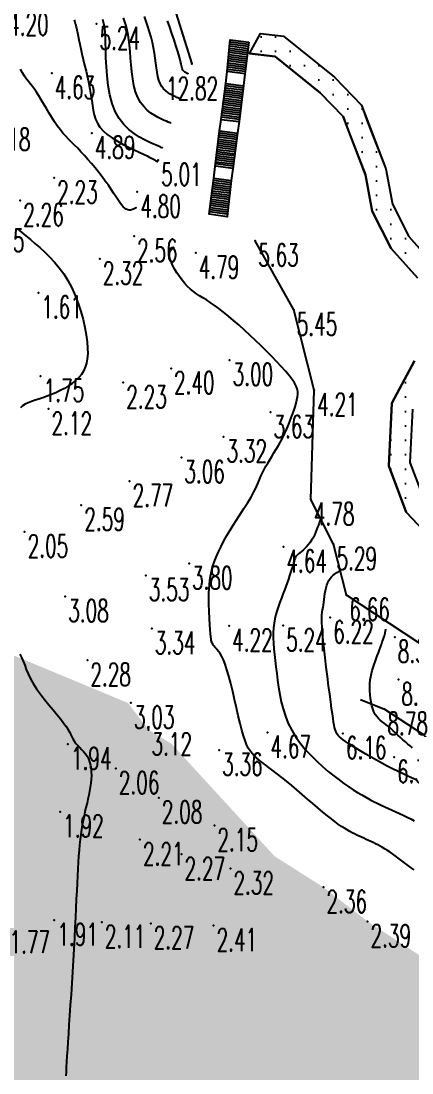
# Model space of a CAD drawing. Header units: millimetres. Extents: x 88261 to 90953, y 390274 to 392322.
# Drawn here: x 90658.1 to 90723.1, y 390845 to 391020.1 of the extents above; entities that cross this region are included whole.
import ezdxf
from ezdxf.enums import TextEntityAlignment as Align

# ---------------------------------------------------------------- set-up
doc = ezdxf.new("R2010")
doc.units = ezdxf.units.MM
doc.header["$LTSCALE"] = 25
doc.linetypes.add('DOT', pattern=[6.35, 0, -6.35])
for name, color, linetype in [('CN_01_00', 42, 'Continuous'), ('CN_02_00', 16, 'Continuous'), ('escalier', 254, 'Continuous'), ('HSABLHUMIDE', 24, 'DOT'), ('jardin', 3, 'Continuous'), ('Talus', 35, 'Continuous'), ('TopoAlt', 7, 'Continuous'), ('TOPOJIS', 7, 'Continuous')]:
    doc.layers.add(name, color=color, linetype=linetype)
doc.styles.add('Romans 1.0', font='Romans.shx', dxfattribs={"width": 0.99, "height": 1})

# ---------------------------------------------------------------- blocks, each defined once
blk = doc.blocks.new('TCPOINT')
at = {"color": 0}
blk.add_point((0, 0), dxfattribs=at)
at = {"layer": 'TopoAlt', "style": 'Romans 1.0', "width": 0.99}
blk.add_attdef('ALT', text='', height=200, dxfattribs=at).set_placement((0.5, -0.5), align=Align.TOP_LEFT)

msp = doc.modelspace()

# ---------------------------------------------------------------- hatches: boundary and pattern name
h = msp.add_hatch()
h.set_pattern_fill('JARDIN', color=104, scale=0.8)
h.set_pattern_definition([(0, (-0.35, -2.46), (0, 2.4), [0, -2.4])])
h.paths.add_polyline_path([(90730.01, 390935.17), (90725.23, 390940.24), (90722.81, 390946.61), (90723.23, 390955.52), (90726.63, 390961.81), (90730.06, 390967.52), (90729.9, 390973.53), (90726.98, 390979.34), (90722.63, 390984.24), (90719.89, 390989.65), (90718.77, 390995.53), (90714.73, 391006.15), (90710.24, 391010.79), (90701.78, 391017.64), (90697.92, 391018.07), (90696.09, 391014.75), (90700.37, 391014.27), (90707.87, 391008.21), (90711.69, 391004.26), (90715.4, 390994.56), (90716.54, 390988.51), (90719.71, 390982.25), (90724.06, 390977.36), (90726.42, 390972.66), (90726.53, 390968.44), (90723.59, 390963.54), (90719.77, 390956.48), (90719.28, 390946.05), (90722.2, 390938.35), (90727.89, 390932.31), (90732.41, 390930.07), (90741.04, 390924.83), (90750.04, 390915.46), (90759.01, 390901.03), (90767.61, 390892.39), (90785.22, 390882.32), (90789.22, 390877.68), (90791.82, 390870.39), (90796.42, 390863.5), (90804.27, 390860.33), (90806.71, 390860.2), (90814.42, 390861.84), (90823.09, 390870.81), (90843.15, 390851.4), (90843.86, 390851.3), (90844.69, 390853.35), (90844.3, 390855), (90843.49, 390856.33), (90839.87, 390860.59), (90835.82, 390862.93), (90830.52, 390869.08), (90827.46, 390871.47), (90821.44, 390872.49), (90812.81, 390865.07), (90806.43, 390863.72), (90805.04, 390863.79), (90798.74, 390866.34), (90794.97, 390871.98), (90792.3, 390879.47), (90787.48, 390885.06), (90769.76, 390895.19), (90761.77, 390903.21), (90752.82, 390917.62), (90743.25, 390927.59), (90734.1, 390933.14)])
at = {"layer": 'HSABLHUMIDE', "ltscale": 2}
h = msp.add_hatch(dxfattribs=at)
h.set_pattern_fill('AR-SAND', color=41, scale=0.05, style=0)
h.set_pattern_definition([(37.5, (-0.35, -2.46), (-0.080001565, 2.447066187), [0, -1.9304, 0, -2.159, 0, -2.06375]), (7.5, (-0.35, -2.46), (2.247616416, 3.584125503), [0, -1.0414, 0, -1.7399, 0, -0.66675]), (327.5, (-1.912, -2.46), (3.954961851, 0.007185923), [0, -0.635, 0, -2.286, 0, -2.9845]), (317.5, (-1.912, -2.46), (3.817782262, 1.114646616), [0, -0.3175, 0, -1.4986, 0, -1.7145])])
h.paths.add_polyline_path([(90808.31, 390673.91), (90810.25, 390699.67), (90815.68, 390741.55), (90824.92, 390770.91), (90815.72, 390817.44), (90807.05, 390826.39), (90800.87, 390832.47), (90771.53, 390842.2), (90760.38, 390842.98), (90754.31, 390848.43), (90743.78, 390853.26), (90735.93, 390857.51), (90724.71, 390864.35), (90715.76, 390870.18), (90708.42, 390875.87), (90700.28, 390881.05), (90683.17, 390899.74), (90679.29, 390902.11), (90675.87, 390906.58), (90650.25, 390917.24), (90650.25, 390882.24), (90650.25, 390864.98), (90650.25, 390847.24), (90650.25, 390817.24), (90650.25, 390792.24), (90650.25, 390737.24), (90650.25, 390712.24), (90650.25, 390677.24), (90650.25, 390647.24), (90650.25, 390622.24), (90650.25, 390590.22), (90650.25, 390589.37), (90650.25, 390567.24), (90650.25, 390527.24), (90660.25, 390527.24), (90660.25, 390507.24), (90670.25, 390507.24), (90670.25, 390497.24), (90680.25, 390497.24), (90680.25, 390487.24), (90690.25, 390487.24), (90690.25, 390477.24), (90700.25, 390477.24), (90700.25, 390467.24), (90730.25, 390477.24), (90700.25, 390467.24), (90710.25, 390467.24), (90740.25, 390477.24), (90710.25, 390467.24), (90710.25, 390457.24), (90747.2, 390431.83), (90764.53, 390419.61), (90781.97, 390396.2), (90798.13, 390389.26), (90804.01, 390373.08), (90822.04, 390361.39), (90841.42, 390350.17), (90852.83, 390318.92), (90866.45, 390300.49), (90904.86, 390280.83), (90909.95, 390275.28), (90952.15, 390275.28), (90952.14, 390296.43), (90920.97, 390330.09), (90897.78, 390348.26), (90877.47, 390366.76), (90855.32, 390383.66), (90846.62, 390409.42), (90826.78, 390428.11), (90814.41, 390447.82), (90801.65, 390460.75), (90789.25, 390478.56), (90783.93, 390495.68), (90782.44, 390506.04), (90782.12, 390521.9), (90785.04, 390543.82), (90786.82, 390559.34), (90790.57, 390575.41), (90794.12, 390593.84), (90801.54, 390613.19), (90802.7, 390633.39)])

# ---------------------------------------------------------------- linework, layer by layer
at = {"color": 104, "flags": 128}
for points, elevation in [([(90696.09, 391014.75), (90697.92, 391018.07), (90701.78, 391017.64), (90710.24, 391010.79), (90714.73, 391006.15), (90715.79, 391003.18), (90718.77, 390995.53), (90719.89, 390989.65), (90722.63, 390984.24), (90726.98, 390979.34)], 12.66), ([(90724.06, 390977.36), (90719.71, 390982.25), (90716.54, 390988.51), (90715.4, 390994.56), (90711.69, 391004.26), (90707.87, 391008.21), (90700.37, 391014.27), (90696.09, 391014.75), (90697.92, 391018.07), (90701.78, 391017.64), (90710.24, 391010.79), (90714.73, 391006.15), (90718.77, 390995.53), (90719.89, 390989.65), (90722.63, 390984.24), (90726.98, 390979.34)], 12.66), ([(90724.06, 390977.36), (90719.71, 390982.25), (90716.54, 390988.51), (90715.4, 390994.56), (90711.69, 391004.26), (90707.87, 391008.21), (90700.37, 391014.27), (90696.09, 391014.75), (90697.92, 391018.07), (90701.78, 391017.64), (90710.24, 391010.79), (90714.73, 391006.15), (90718.77, 390995.53), (90719.89, 390989.65), (90722.63, 390984.24), (90726.98, 390979.34)], 12.66), ([(90697.92, 391018.07), (90697.92, 391018.07), (90701.78, 391017.64), (90710.24, 391010.79), (90714.73, 391006.15), (90715.79, 391003.18), (90718.77, 390995.53), (90719.89, 390989.65), (90722.63, 390984.24), (90726.98, 390979.34)], 15.39), ([(90727.89, 390932.31), (90722.2, 390938.35), (90719.28, 390946.05), (90719.77, 390956.48), (90723.59, 390963.54)], 12.66), ([(90727.89, 390932.31), (90722.2, 390938.35), (90719.28, 390946.05), (90719.77, 390956.48), (90723.59, 390963.54)], 12.66), ([(90723.23, 390955.52), (90722.81, 390946.61), (90725.23, 390940.24)], 15.39), ([(90723.23, 390955.52), (90722.81, 390946.61), (90725.23, 390940.24)], 12.66), ([(90723.23, 390955.52), (90722.81, 390946.61), (90725.23, 390940.24)], 12.66), ([(90723.23, 390955.52), (90722.81, 390946.61), (90725.23, 390940.24)], 12.66)]:
    msp.add_lwpolyline(points, dxfattribs=dict(at, elevation=elevation))
at = {"layer": 'CN_01_00', "flags": 128}
for points, elevation in [([(90681.6, 390999.01), (90681.6, 390999.01), (90681.58, 390999.02), (90681.52, 390999.05), (90681.41, 390999.1), (90681.22, 390999.18), (90680.94, 390999.3), (90680.55, 390999.47), (90680.04, 390999.69), (90679.38, 390999.99), (90678.62, 391000.36), (90677.78, 391000.82), (90676.9, 391001.4), (90676.03, 391002.09), (90675.19, 391002.93), (90674.42, 391003.92), (90673.77, 391005.08), (90673.26, 391006.41), (90672.87, 391007.88), (90672.59, 391009.43), (90672.4, 391011), (90672.29, 391012.55), (90672.22, 391014.03), (90672.18, 391015.38), (90672.16, 391016.56), (90672.13, 391017.52), (90672.09, 391018.29), (90672.03, 391018.93), (90671.94, 391019.46), (90671.82, 391019.94), (90671.67, 391020.41)], 6), ([(90683.03, 391003.13), (90683.03, 391003.13), (90683.02, 391003.13), (90682.98, 391003.15), (90682.9, 391003.19), (90682.76, 391003.25), (90682.57, 391003.33), (90682.29, 391003.45), (90681.93, 391003.61), (90681.46, 391003.82), (90680.92, 391004.08), (90680.33, 391004.41), (90679.71, 391004.81), (90679.09, 391005.31), (90678.5, 391005.9), (90677.96, 391006.6), (90677.5, 391007.42), (90677.14, 391008.36), (90676.86, 391009.41), (90676.66, 391010.52), (90676.51, 391011.68), (90676.4, 391012.84), (90676.31, 391013.99), (90676.24, 391015.09), (90676.15, 391016.12), (90676.04, 391017.04), (90675.91, 391017.87), (90675.75, 391018.64), (90675.57, 391019.34), (90675.37, 391020.01), (90675.15, 391020.66)], 8), ([(90685.9, 391011.36), (90685.9, 391011.36), (90685.89, 391011.36), (90685.89, 391011.37), (90685.87, 391011.37), (90685.85, 391011.38), (90685.82, 391011.4), (90685.77, 391011.42), (90685.71, 391011.44), (90685.63, 391011.48), (90685.54, 391011.52), (90685.44, 391011.58), (90685.33, 391011.65), (90685.23, 391011.73), (90685.13, 391011.83), (90685.03, 391011.95), (90684.95, 391012.09), (90684.89, 391012.25), (90684.84, 391012.46), (90684.78, 391012.71), (90684.71, 391013.02), (90684.62, 391013.42), (90684.5, 391013.91), (90684.34, 391014.51), (90684.13, 391015.23), (90683.86, 391016.08), (90683.55, 391017.04), (90683.2, 391018.06), (90682.84, 391019.11), (90682.47, 391020.16)], 12), ([(90677.24, 390989.04), (90677.24, 390989.04), (90677.23, 390989.04), (90677.22, 390989.03), (90677.2, 390989.02), (90677.16, 390989), (90677.11, 390988.97), (90677.03, 390988.93), (90676.93, 390988.88), (90676.81, 390988.82), (90676.65, 390988.75), (90676.48, 390988.69), (90676.28, 390988.65), (90676.06, 390988.65), (90675.83, 390988.69), (90675.59, 390988.79), (90675.34, 390988.96), (90675.08, 390989.21), (90674.8, 390989.54), (90674.51, 390989.94), (90674.2, 390990.4), (90673.85, 390990.93), (90673.48, 390991.5), (90673.07, 390992.12), (90672.61, 390992.79), (90672.11, 390993.49), (90671.57, 390994.21), (90671.01, 390994.94), (90670.42, 390995.68), (90669.82, 390996.4), (90669.22, 390997.1), (90668.63, 390997.77), (90668.06, 390998.39), (90667.51, 390998.96), (90666.98, 390999.49), (90666.48, 390999.99), (90665.99, 391000.48), (90665.51, 391000.98), (90665.04, 391001.5), (90664.58, 391002.06), (90664.12, 391002.67), (90663.66, 391003.34), (90663.2, 391004.06), (90662.75, 391004.81), (90662.3, 391005.56), (90661.87, 391006.31), (90661.45, 391007.02), (90661.05, 391007.69), (90660.67, 391008.28), (90660.32, 391008.79), (90659.98, 391009.24), (90659.65, 391009.65), (90659.33, 391010.06), (90659.01, 391010.48), (90658.68, 391010.96), (90658.34, 391011.51), (90657.97, 391012.16)], 4), ([(90657.55, 390985.51), (90658.21, 390984.95), (90658.9, 390984.37), (90659.63, 390983.75), (90660.4, 390983.11), (90661.2, 390982.42), (90662.02, 390981.67), (90662.84, 390980.88), (90663.65, 390980.01), (90664.44, 390979.07), (90665.19, 390978.04), (90665.88, 390976.93), (90666.52, 390975.72), (90667.09, 390974.43), (90667.59, 390973.11), (90668.03, 390971.76), (90668.4, 390970.42), (90668.69, 390969.12), (90668.92, 390967.88), (90669.08, 390966.73), (90669.16, 390965.69), (90669.17, 390964.75), (90669.11, 390963.91), (90668.98, 390963.16), (90668.77, 390962.48), (90668.48, 390961.86), (90668.12, 390961.29), (90667.68, 390960.76), (90667.17, 390960.27), (90666.59, 390959.8), (90665.96, 390959.37), (90665.29, 390958.96), (90664.59, 390958.59), (90663.87, 390958.25), (90663.15, 390957.94), (90662.43, 390957.67), (90661.73, 390957.42), (90661.06, 390957.2), (90660.42, 390956.99), (90659.82, 390956.78), (90659.27, 390956.56), (90658.78, 390956.32), (90658.35, 390956.04), (90657.99, 390955.73)], 2), ([(90723.5, 390878.78), (90723.03, 390879.11), (90722.57, 390879.45), (90722.12, 390879.79), (90721.67, 390880.13), (90721.23, 390880.46), (90720.78, 390880.79), (90720.35, 390881.12), (90719.92, 390881.43), (90719.5, 390881.72), (90719.08, 390881.99), (90718.66, 390882.25), (90718.26, 390882.49), (90717.85, 390882.72), (90717.46, 390882.93), (90717.06, 390883.13), (90716.67, 390883.32), (90716.29, 390883.51), (90715.9, 390883.69), (90715.52, 390883.86), (90715.14, 390884.04), (90714.76, 390884.21), (90714.37, 390884.39), (90713.98, 390884.57), (90713.59, 390884.77), (90713.19, 390884.97), (90712.79, 390885.19), (90712.36, 390885.43), (90711.92, 390885.7), (90711.44, 390886.01), (90710.92, 390886.36), (90710.36, 390886.77), (90709.74, 390887.25), (90709.06, 390887.79), (90708.31, 390888.41), (90707.5, 390889.1), (90706.65, 390889.83), (90705.77, 390890.58), (90704.88, 390891.35), (90704, 390892.11), (90703.13, 390892.84), (90702.29, 390893.53), (90701.49, 390894.17), (90700.75, 390894.74), (90700.05, 390895.27), (90699.4, 390895.76), (90698.8, 390896.21), (90698.24, 390896.64), (90697.74, 390897.03), (90697.29, 390897.41), (90696.89, 390897.79), (90696.53, 390898.17), (90696.21, 390898.59), (90695.91, 390899.07), (90695.63, 390899.63), (90695.36, 390900.3), (90695.1, 390901.1), (90694.82, 390902.05), (90694.54, 390903.17), (90694.24, 390904.42), (90693.94, 390905.76), (90693.62, 390907.14), (90693.31, 390908.51), (90692.99, 390909.82), (90692.67, 390911.04), (90692.36, 390912.12), (90692.05, 390913.02), (90691.76, 390913.75), (90691.48, 390914.33), (90691.21, 390914.79), (90690.96, 390915.15), (90690.73, 390915.44), (90690.53, 390915.66), (90690.35, 390915.85), (90690.2, 390916.03), (90690.08, 390916.2), (90689.98, 390916.37), (90689.9, 390916.53), (90689.84, 390916.7), (90689.79, 390916.87), (90689.75, 390917.06), (90689.72, 390917.26), (90689.68, 390917.48), (90689.65, 390917.72), (90689.62, 390917.99), (90689.6, 390918.29), (90689.57, 390918.62), (90689.54, 390918.99), (90689.51, 390919.41), (90689.48, 390919.87), (90689.45, 390920.38), (90689.42, 390920.94), (90689.4, 390921.54), (90689.37, 390922.16), (90689.36, 390922.82), (90689.35, 390923.49), (90689.35, 390924.18), (90689.36, 390924.87), (90689.39, 390925.57), (90689.43, 390926.27), (90689.51, 390926.98), (90689.61, 390927.71), (90689.76, 390928.46), (90689.96, 390929.23), (90690.22, 390930.04), (90690.54, 390930.88), (90690.92, 390931.75), (90691.37, 390932.65), (90691.85, 390933.56), (90692.36, 390934.47), (90692.88, 390935.35), (90693.4, 390936.2), (90693.9, 390936.99), (90694.36, 390937.72), (90694.79, 390938.37), (90695.17, 390938.95), (90695.51, 390939.48), (90695.82, 390939.96), (90696.11, 390940.41), (90696.37, 390940.86), (90696.62, 390941.3), (90696.85, 390941.75), (90697.08, 390942.23), (90697.3, 390942.73), (90697.53, 390943.25), (90697.76, 390943.78), (90698, 390944.33), (90698.26, 390944.88), (90698.53, 390945.44), (90698.82, 390945.99), (90699.13, 390946.54), (90699.47, 390947.09), (90699.82, 390947.65), (90700.18, 390948.23), (90700.55, 390948.82), (90700.92, 390949.44), (90701.29, 390950.08), (90701.65, 390950.77), (90702, 390951.49), (90702.33, 390952.25), (90702.65, 390953.01), (90702.94, 390953.78), (90703.22, 390954.53), (90703.46, 390955.25), (90703.68, 390955.92), (90703.86, 390956.53), (90704.01, 390957.08), (90704.11, 390957.57), (90704.15, 390958.02), (90704.13, 390958.45), (90704.03, 390958.89), (90703.85, 390959.36), (90703.57, 390959.87), (90703.18, 390960.44), (90702.69, 390961.09), (90702.08, 390961.81), (90701.39, 390962.59), (90700.63, 390963.41), (90699.81, 390964.27), (90698.94, 390965.15), (90698.03, 390966.04), (90697.11, 390966.93), (90696.19, 390967.8), (90695.27, 390968.65), (90694.36, 390969.47), (90693.47, 390970.25), (90692.61, 390970.98), (90691.78, 390971.66), (90690.99, 390972.27), (90690.25, 390972.82), (90689.57, 390973.28), (90688.94, 390973.69), (90688.35, 390974.06), (90687.8, 390974.4), (90687.27, 390974.74), (90686.77, 390975.1), (90686.29, 390975.49), (90685.81, 390975.93), (90685.34, 390976.43), (90684.88, 390976.99), (90684.44, 390977.58), (90684.03, 390978.19), (90683.66, 390978.79), (90683.35, 390979.38), (90683.1, 390979.93), (90682.92, 390980.42), (90682.81, 390980.84), (90682.78, 390981.2), (90682.8, 390981.49), (90682.86, 390981.73), (90682.95, 390981.93), (90683.06, 390982.08), (90683.17, 390982.2), (90683.27, 390982.29), (90683.35, 390982.36), (90683.41, 390982.42), (90683.46, 390982.46), (90683.48, 390982.48), (90683.5, 390982.5), (90683.51, 390982.51), (90683.51, 390982.51), (90683.52, 390982.51)], 4), ([(90723.71, 390893.85), (90723.06, 390894.13), (90722.35, 390894.45), (90721.58, 390894.8), (90720.76, 390895.19), (90719.9, 390895.61), (90719.02, 390896.06), (90718.12, 390896.54), (90717.22, 390897.04), (90716.33, 390897.55), (90715.47, 390898.05), (90714.66, 390898.54), (90713.9, 390899.01), (90713.21, 390899.44), (90712.6, 390899.83), (90712.1, 390900.17), (90711.68, 390900.45), (90711.34, 390900.71), (90711.07, 390900.94), (90710.86, 390901.16), (90710.69, 390901.38), (90710.56, 390901.61), (90710.45, 390901.86), (90710.36, 390902.14), (90710.27, 390902.47), (90710.19, 390902.88), (90710.1, 390903.38), (90710.01, 390904), (90709.9, 390904.75), (90709.78, 390905.66), (90709.64, 390906.75), (90709.47, 390908.03), (90709.28, 390909.45), (90709.08, 390910.97), (90708.88, 390912.53), (90708.69, 390914.09), (90708.51, 390915.58), (90708.37, 390916.96), (90708.25, 390918.17), (90708.18, 390919.18), (90708.15, 390920), (90708.15, 390920.67), (90708.17, 390921.23), (90708.22, 390921.69), (90708.27, 390922.1), (90708.34, 390922.49), (90708.4, 390922.9), (90708.47, 390923.33), (90708.53, 390923.8), (90708.59, 390924.29), (90708.67, 390924.79), (90708.76, 390925.28), (90708.86, 390925.76), (90708.99, 390926.21), (90709.15, 390926.62), (90709.33, 390926.99), (90709.54, 390927.3), (90709.77, 390927.57), (90709.99, 390927.8), (90710.22, 390927.99), (90710.44, 390928.15), (90710.63, 390928.28), (90710.8, 390928.38), (90710.93, 390928.46), (90711.03, 390928.52), (90711.1, 390928.57), (90711.15, 390928.6), (90711.18, 390928.61), (90711.19, 390928.62), (90711.2, 390928.63), (90711.2, 390928.63)], 6), ([(90723.22, 390899.11), (90722.83, 390899.42), (90722.44, 390899.74), (90722.05, 390900.09), (90721.64, 390900.46), (90721.23, 390900.84), (90720.82, 390901.22), (90720.41, 390901.6), (90720.01, 390901.96), (90719.61, 390902.31), (90719.23, 390902.63), (90718.86, 390902.92), (90718.5, 390903.19), (90718.17, 390903.45), (90717.85, 390903.71), (90717.56, 390904), (90717.29, 390904.31), (90717.04, 390904.67), (90716.82, 390905.09), (90716.63, 390905.57), (90716.47, 390906.11), (90716.34, 390906.69), (90716.24, 390907.31), (90716.18, 390907.94), (90716.14, 390908.58), (90716.13, 390909.21), (90716.16, 390909.82), (90716.21, 390910.4), (90716.3, 390910.95), (90716.4, 390911.47), (90716.53, 390911.98), (90716.68, 390912.47), (90716.84, 390912.96), (90717.01, 390913.45), (90717.19, 390913.93), (90717.37, 390914.43), (90717.55, 390914.92), (90717.73, 390915.4), (90717.9, 390915.88), (90718.06, 390916.32), (90718.21, 390916.74), (90718.34, 390917.13), (90718.46, 390917.46), (90718.55, 390917.75), (90718.62, 390917.99), (90718.67, 390918.19), (90718.71, 390918.35), (90718.73, 390918.48), (90718.75, 390918.58), (90718.76, 390918.66), (90718.77, 390918.72), (90718.77, 390918.76), (90718.77, 390918.8), (90718.78, 390918.82), (90718.78, 390918.84), (90718.78, 390918.85), (90718.78, 390918.85), (90718.78, 390918.86), (90718.78, 390918.86)], 8), ([(90657.86, 390914.71), (90658.16, 390914.14), (90658.43, 390913.52), (90658.69, 390912.86), (90658.96, 390912.15), (90659.27, 390911.41), (90659.65, 390910.62), (90660.11, 390909.79), (90660.66, 390908.93), (90661.3, 390908.05), (90661.99, 390907.15), (90662.7, 390906.27), (90663.4, 390905.42), (90664.08, 390904.61), (90664.69, 390903.85), (90665.21, 390903.18), (90665.63, 390902.59), (90665.95, 390902.08), (90666.19, 390901.64), (90666.38, 390901.26), (90666.54, 390900.92), (90666.69, 390900.62), (90666.85, 390900.33), (90667.04, 390900.05), (90667.27, 390899.76), (90667.55, 390899.47), (90667.86, 390899.16), (90668.17, 390898.84), (90668.49, 390898.49), (90668.79, 390898.11), (90669.07, 390897.7), (90669.31, 390897.25), (90669.5, 390896.76), (90669.64, 390896.23), (90669.73, 390895.67), (90669.78, 390895.08), (90669.79, 390894.47), (90669.76, 390893.84), (90669.7, 390893.19), (90669.61, 390892.54), (90669.5, 390891.88), (90669.37, 390891.21), (90669.22, 390890.54), (90669.06, 390889.86), (90668.89, 390889.17), (90668.72, 390888.46), (90668.56, 390887.74), (90668.41, 390887.01), (90668.26, 390886.26), (90668.14, 390885.48), (90668.02, 390884.68), (90667.91, 390883.84), (90667.82, 390882.97), (90667.73, 390882.05), (90667.65, 390881.08), (90667.58, 390880.05), (90667.52, 390878.96), (90667.46, 390877.8), (90667.4, 390876.57), (90667.34, 390875.27), (90667.28, 390873.88), (90667.21, 390872.4), (90667.14, 390870.83), (90667.05, 390869.17), (90666.96, 390867.41), (90666.86, 390865.57), (90666.75, 390863.69), (90666.63, 390861.79), (90666.52, 390859.89), (90666.4, 390858.04), (90666.28, 390856.24), (90666.17, 390854.54), (90666.06, 390852.95), (90665.96, 390851.48), (90665.87, 390850.13), (90665.79, 390848.9), (90665.72, 390847.78), (90665.66, 390846.78), (90665.61, 390845.89), (90665.58, 390845.12), (90665.56, 390844.46)], 2)]:
    msp.add_lwpolyline(points, dxfattribs=dict(at, elevation=elevation))
at = {"layer": 'CN_02_00', "flags": 128}
for points, elevation in [([(90666.95, 391020.37), (90667.06, 391019.99), (90667.16, 391019.59), (90667.25, 391019.16), (90667.35, 391018.7), (90667.45, 391018.19), (90667.57, 391017.62), (90667.7, 391017), (90667.84, 391016.3), (90668.02, 391015.53), (90668.22, 391014.68), (90668.43, 391013.76), (90668.67, 391012.79), (90668.9, 391011.79), (90669.13, 391010.78), (90669.35, 391009.76), (90669.55, 391008.78), (90669.71, 391007.83), (90669.85, 391006.93), (90669.97, 391006.09), (90670.1, 391005.29), (90670.27, 391004.54), (90670.49, 391003.83), (90670.8, 391003.15), (90671.21, 391002.5), (90671.75, 391001.87), (90672.44, 391001.26), (90673.24, 391000.68), (90674.13, 391000.13), (90675.06, 390999.61), (90675.99, 390999.13), (90676.89, 390998.69), (90677.73, 390998.3), (90678.46, 390997.96), (90679.05, 390997.68), (90679.52, 390997.45), (90679.88, 390997.27), (90680.15, 390997.12), (90680.34, 390997.01), (90680.47, 390996.93), (90680.55, 390996.87), (90680.61, 390996.82), (90680.65, 390996.79), (90680.68, 390996.76), (90680.7, 390996.75), (90680.72, 390996.73), (90680.72, 390996.73), (90680.73, 390996.72), (90680.73, 390996.72), (90680.73, 390996.72)], 5), ([(90684.47, 391007.24), (90684.46, 391007.24), (90684.46, 391007.25), (90684.43, 391007.26), (90684.38, 391007.28), (90684.31, 391007.31), (90684.19, 391007.36), (90684.03, 391007.43), (90683.82, 391007.53), (90683.55, 391007.65), (90683.23, 391007.8), (90682.88, 391007.99), (90682.52, 391008.23), (90682.16, 391008.52), (90681.81, 391008.87), (90681.5, 391009.27), (90681.23, 391009.75), (90681.01, 391010.31), (90680.85, 391010.93), (90680.72, 391011.61), (90680.61, 391012.35), (90680.51, 391013.13), (90680.41, 391013.95), (90680.29, 391014.8), (90680.14, 391015.67), (90679.95, 391016.56), (90679.73, 391017.46), (90679.48, 391018.35), (90679.2, 391019.23), (90678.92, 391020.08), (90678.62, 391020.91)], 10), ([(90707.95, 390937.24), (90707.95, 390937.24), (90707.94, 390937.23), (90707.93, 390937.2), (90707.91, 390937.15), (90707.88, 390937.06), (90707.84, 390936.93), (90707.77, 390936.75), (90707.68, 390936.5), (90707.57, 390936.19), (90707.44, 390935.83), (90707.28, 390935.42), (90707.1, 390934.99), (90706.9, 390934.54), (90706.68, 390934.1), (90706.43, 390933.67), (90706.17, 390933.27), (90705.89, 390932.91), (90705.61, 390932.59), (90705.31, 390932.3), (90705.02, 390932.04), (90704.75, 390931.81), (90704.49, 390931.59), (90704.26, 390931.39), (90704.06, 390931.21), (90703.9, 390931.03), (90703.78, 390930.84), (90703.68, 390930.65), (90703.59, 390930.44), (90703.52, 390930.2), (90703.44, 390929.92), (90703.35, 390929.6), (90703.24, 390929.23), (90703.11, 390928.79), (90702.95, 390928.31), (90702.78, 390927.78), (90702.58, 390927.21), (90702.37, 390926.6), (90702.14, 390925.98), (90701.91, 390925.34), (90701.66, 390924.69), (90701.42, 390924.03), (90701.17, 390923.38), (90700.93, 390922.71), (90700.71, 390922.03), (90700.51, 390921.33), (90700.34, 390920.6), (90700.2, 390919.86), (90700.11, 390919.08), (90700.06, 390918.26), (90700.06, 390917.41), (90700.09, 390916.52), (90700.16, 390915.6), (90700.26, 390914.63), (90700.37, 390913.63), (90700.5, 390912.58), (90700.64, 390911.49), (90700.79, 390910.35), (90700.95, 390909.18), (90701.15, 390907.99), (90701.4, 390906.78), (90701.7, 390905.57), (90702.08, 390904.37), (90702.55, 390903.18), (90703.13, 390902.02), (90703.81, 390900.9), (90704.59, 390899.82), (90705.45, 390898.78), (90706.36, 390897.8), (90707.31, 390896.87), (90708.26, 390895.99), (90709.21, 390895.18), (90710.13, 390894.44), (90711.01, 390893.77), (90711.83, 390893.16), (90712.62, 390892.61), (90713.37, 390892.11), (90714.09, 390891.66), (90714.78, 390891.25), (90715.45, 390890.87), (90716.11, 390890.52), (90716.75, 390890.19), (90717.38, 390889.88), (90718, 390889.58), (90718.62, 390889.29), (90719.24, 390889.01), (90719.85, 390888.73), (90720.47, 390888.45), (90721.08, 390888.16), (90721.7, 390887.87), (90722.32, 390887.56), (90722.93, 390887.26), (90723.52, 390886.96)], 5)]:
    msp.add_lwpolyline(points, dxfattribs=dict(at, elevation=elevation))
at = {"layer": 'escalier', "color": 0}
for p, q in [((90692.91, 391017.04, 13.31), (90696, 391016.64, 13.33)), ((90692.74, 391015.3, 13.31), (90695.79, 391014.91, 13.33)), ((90692.77, 391015.65, 13.31), (90695.83, 391015.25, 13.33)), ((90692.81, 391016, 13.31), (90695.87, 391015.6, 13.33)), ((90692.84, 391016.34, 13.31), (90695.91, 391015.95, 13.33)), ((90692.88, 391016.69, 13.31), (90695.96, 391016.29, 13.33)), ((90692.56, 391013.56, 13.31), (90695.57, 391013.17, 13.33)), ((90692.59, 391013.91, 13.31), (90695.61, 391013.52, 13.33)), ((90692.63, 391014.25, 13.31), (90695.66, 391013.86, 13.33)), ((90692.67, 391014.6, 13.31), (90695.7, 391014.21, 13.33)), ((90692.7, 391014.95, 13.31), (90695.74, 391014.56, 13.33)), ((90692.38, 391011.82, 13.31), (90695.36, 391011.43, 13.33)), ((90692.42, 391012.16, 13.31), (90695.4, 391011.78, 13.33)), ((90692.45, 391012.51, 13.31), (90695.44, 391012.13, 13.33)), ((90692.49, 391012.86, 13.31), (90695.49, 391012.47, 13.33)), ((90692.52, 391013.21, 13.31), (90695.53, 391012.82, 13.33)), ((90691.98, 391008.36, 11.7), (90694.92, 391007.98, 11.72)), ((90692.02, 391008.71, 11.7), (90694.96, 391008.33, 11.72)), ((90692.07, 391009.05, 11.7), (90695.01, 391008.68, 11.72)), ((90692.12, 391009.4, 11.7), (90695.05, 391009.02, 11.72)), ((90692.16, 391009.75, 11.7), (90695.09, 391009.37, 11.72)), ((90691.75, 391006.63, 11.7), (90694.71, 391006.24, 11.72)), ((90691.8, 391006.97, 11.7), (90694.75, 391006.59, 11.72)), ((90691.84, 391007.32, 11.7), (90694.8, 391006.94, 11.72)), ((90691.89, 391007.67, 11.7), (90694.84, 391007.29, 11.72)), ((90691.93, 391008.01, 11.7), (90694.88, 391007.63, 11.72)), ((90691.52, 391004.89, 11.7), (90694.5, 391004.51, 11.72)), ((90691.57, 391005.24, 11.7), (90694.54, 391004.85, 11.72)), ((90691.61, 391005.58, 11.7), (90694.58, 391005.2, 11.72)), ((90691.66, 391005.93, 11.7), (90694.63, 391005.55, 11.72)), ((90691.71, 391006.28, 11.7), (90694.67, 391005.9, 11.72)), ((90691.43, 391004.2, 11.7), (90694.42, 391003.81, 11.72)), ((90691.48, 391004.54, 11.7), (90694.46, 391004.16, 11.72)), ((90691.05, 391001.19, 11.66), (90694.04, 391000.8, 11.68)), ((90691.09, 391001.53, 11.66), (90694.08, 391001.15, 11.68)), ((90691.13, 391001.86, 9.61), (90694.13, 391001.47, 9.63)), ((90690.84, 390999.48, 13.72), (90693.81, 390999.09, 13.74)), ((90690.88, 390999.82, 13.72), (90693.86, 390999.44, 13.74)), ((90690.92, 391000.15, 11.66), (90693.9, 390999.76, 11.68)), ((90690.96, 391000.49, 11.66), (90693.95, 391000.11, 11.68)), ((90691.01, 391000.84, 11.66), (90693.99, 391000.45, 11.68)), ((90690.63, 390997.76, 15.77), (90693.59, 390997.38, 15.79)), ((90690.67, 390998.11, 15.77), (90693.63, 390997.73, 15.79)), ((90690.71, 390998.43, 13.72), (90693.68, 390998.05, 13.74)), ((90690.75, 390998.78, 13.72), (90693.72, 390998.4, 13.74)), ((90690.8, 390999.13, 13.72), (90693.77, 390998.74, 13.74)), ((90690.42, 390996.05, 17.82), (90693.36, 390995.67, 17.85)), ((90690.46, 390996.4, 17.82), (90693.41, 390996.02, 17.85)), ((90690.5, 390996.72, 15.77), (90693.45, 390996.34, 15.79)), ((90690.55, 390997.07, 15.77), (90693.5, 390996.69, 15.79)), ((90690.59, 390997.42, 15.77), (90693.54, 390997.03, 15.79)), ((90690, 390992.58, 7.45), (90692.91, 390992.21, 7.47)), ((90690.04, 390992.93, 7.45), (90692.95, 390992.56, 7.47)), ((90690.09, 390993.28, 7.45), (90692.99, 390992.9, 7.47)), ((90690.13, 390993.63, 7.45), (90693.03, 390993.25, 7.47)), ((90690.18, 390993.97, 7.45), (90693.07, 390993.6, 7.47)), ((90689.77, 390990.85, 7.45), (90692.7, 390990.47, 7.47)), ((90689.81, 390991.2, 7.45), (90692.74, 390990.82, 7.47)), ((90689.86, 390991.54, 7.45), (90692.79, 390991.17, 7.47)), ((90689.9, 390991.89, 7.45), (90692.83, 390991.51, 7.47)), ((90689.95, 390992.24, 7.45), (90692.87, 390991.86, 7.47)), ((90689.54, 390989.11, 7.45), (90692.5, 390988.73, 7.48)), ((90689.59, 390989.46, 7.45), (90692.54, 390989.08, 7.47)), ((90689.63, 390989.81, 7.45), (90692.58, 390989.43, 7.47)), ((90689.68, 390990.16, 7.45), (90692.62, 390989.77, 7.47)), ((90689.72, 390990.5, 7.45), (90692.66, 390990.12, 7.47)), ((90689.45, 390988.42, 7.45), (90692.41, 390988.04, 7.48)), ((90689.5, 390988.77, 7.45), (90692.46, 390988.38, 7.48))]:
    msp.add_line(p, q, dxfattribs=at)
at = {"layer": 'escalier', "color": 0, "elevation": 13.33, "flags": 128}
msp.add_lwpolyline([(90696, 391016.64), (90695.34, 391011.3), (90695.1, 391009.41), (90694.37, 391003.44), (90694.13, 391001.54), (90693.35, 390995.54), (90693.07, 390993.61), (90692.43, 390988.15), (90692.37, 390987.54), (90689.4, 390988), (90690.18, 390993.97), (90690.4, 390995.91), (90691.13, 391001.86), (90691.38, 391003.76), (90692.16, 391009.75), (90692.37, 391011.72), (90692.91, 391017.04)], close=True, dxfattribs=at)
at = {"layer": 'escalier', "color": 0, "elevation": 9.63, "flags": 128}
msp.add_lwpolyline([(90691.38, 391003.76), (90694.37, 391003.44)], dxfattribs=at)
at = {"layer": 'jardin', "elevation": 12.66, "flags": 128}
for points in [[(90696.09, 391014.75), (90696.09, 391014.75), (90700.37, 391014.27), (90707.87, 391008.21), (90711.69, 391004.26), (90712.51, 391001.95), (90715.4, 390994.56), (90716.54, 390988.51), (90719.71, 390982.25), (90724.06, 390977.36)], [(90723.59, 390963.54), (90719.77, 390956.48), (90719.28, 390946.05), (90722.2, 390938.35), (90727.89, 390932.31)]]:
    msp.add_lwpolyline(points, dxfattribs=at)
at = {"layer": 'Talus', "color": 134, "flags": 128}
for points, elevation in [([(90617.93, 391176.19), (90616.02, 391165.78), (90613.24, 391160.08), (90610.97, 391153.69), (90613.15, 391146.05), (90617.55, 391136.89), (90627.29, 391127.52), (90628.45, 391121.34), (90631.77, 391114.17), (90637.82, 391106.84), (90643.56, 391099.85), (90650.58, 391093.37), (90658.53, 391084.36), (90663.74, 391077.44), (90666.65, 391068.1), (90669.84, 391057.39), (90672.93, 391049.96), (90678.04, 391039.65), (90682.68, 391025.29), (90686.48, 391013.05)], 9.56), ([(90829.12, 390832.68), (90784.63, 390863.05), (90767.94, 390875.76), (90752.96, 390890.15), (90738.18, 390900.4), (90732.65, 390907.64), (90726.54, 390915.09), (90712.23, 390924.55), (90710.09, 390933.01), (90706.32, 390940.45), (90706.87, 390958.67), (90703.47, 390972.03), (90697.05, 390983.55)], 11.86), ([(90714.59, 390907.15), (90718.56, 390905.53), (90724.93, 390901.4), (90733.23, 390893.54), (90743.52, 390886.59), (90751.92, 390879.76), (90761.13, 390873.39), (90767.79, 390865.73), (90775.46, 390858.89), (90786.48, 390853.1), (90797.66, 390845.9), (90809.07, 390838.58)], 8.17)]:
    msp.add_lwpolyline(points, dxfattribs=dict(at, elevation=elevation))

# ---------------------------------------------------------------- block references
at = {"layer": 'TOPOJIS'}
ref = msp.add_blockref('TCPOINT', (90655.44, 391022.01, 4.2), dxfattribs=at)
ref.add_attrib('ALT', '4.20', dxfattribs={"layer": 'TopoAlt', "height": 3.75, "style": 'Romans 1.0', "width": 0.6}).set_placement((90655.94, 391021.51, 4.2), align=Align.TOP_LEFT)
ref = msp.add_blockref('TCPOINT', (90670.65, 391019.67, 5.24), dxfattribs=at)
ref.add_attrib('ALT', '5.24', dxfattribs={"layer": 'TopoAlt', "height": 3.75, "style": 'Romans 1.0', "width": 0.6}).set_placement((90671.15, 391019.17, 5.24), align=Align.TOP_LEFT)
ref = msp.add_blockref('TCPOINT', (90686.48, 391013.05, 12.82), dxfattribs=at)
ref.add_attrib('ALT', '12.82', dxfattribs={"layer": 'TopoAlt', "height": 3.75, "style": 'Romans 1.0', "width": 0.6}).set_placement((90682.21, 391010.79, 9), align=Align.TOP_LEFT)
ref = msp.add_blockref('TCPOINT', (90663.18, 391011.47, 4.63), dxfattribs=at)
ref.add_attrib('ALT', '4.63', dxfattribs={"layer": 'TopoAlt', "height": 3.75, "style": 'Romans 1.0', "width": 0.6}).set_placement((90663.68, 391010.97, 4.63), align=Align.TOP_LEFT)
ref = msp.add_blockref('TCPOINT', (90652.4, 391002.82, 2.18), dxfattribs=at)
ref.add_attrib('ALT', '2.18', dxfattribs={"layer": 'TopoAlt', "height": 3.75, "style": 'Romans 1.0', "width": 0.6}).set_placement((90652.9, 391002.32, 2.18), align=Align.TOP_LEFT)
ref = msp.add_blockref('TCPOINT', (90669.87, 391001.5, 4.89), dxfattribs=at)
ref.add_attrib('ALT', '4.89', dxfattribs={"layer": 'TopoAlt', "height": 3.75, "style": 'Romans 1.0', "width": 0.6}).set_placement((90670.37, 391001, 4.89), align=Align.TOP_LEFT)
ref = msp.add_blockref('TCPOINT', (90680.9, 390996.97, 5.01), dxfattribs=at)
ref.add_attrib('ALT', '5.01', dxfattribs={"layer": 'TopoAlt', "height": 3.75, "style": 'Romans 1.0', "width": 0.6}).set_placement((90681.4, 390996.47, 5.01), align=Align.TOP_LEFT)
ref = msp.add_blockref('TCPOINT', (90663.59, 390994.03, 2.23), dxfattribs=at)
ref.add_attrib('ALT', '2.23', dxfattribs={"layer": 'TopoAlt', "height": 3.75, "style": 'Romans 1.0', "width": 0.6}).set_placement((90664.09, 390993.53, 2.23), align=Align.TOP_LEFT)
ref = msp.add_blockref('TCPOINT', (90677.43, 390991.68, 4.8), dxfattribs=at)
ref.add_attrib('ALT', '4.80', dxfattribs={"layer": 'TopoAlt', "height": 3.75, "style": 'Romans 1.0', "width": 0.6}).set_placement((90677.93, 390991.18, 4.8), align=Align.TOP_LEFT)
ref = msp.add_blockref('TCPOINT', (90657.95, 390990.26, 2.26), dxfattribs=at)
ref.add_attrib('ALT', '2.26', dxfattribs={"layer": 'TopoAlt', "height": 3.75, "style": 'Romans 1.0', "width": 0.6}).set_placement((90658.45, 390989.76, 2.26), align=Align.TOP_LEFT)
ref = msp.add_blockref('TCPOINT', (90651.39, 390985.96, 1.75), dxfattribs=at)
ref.add_attrib('ALT', '1.75', dxfattribs={"layer": 'TopoAlt', "height": 3.75, "style": 'Romans 1.0', "width": 0.6}).set_placement((90651.89, 390985.46, 1.75), align=Align.TOP_LEFT)
ref = msp.add_blockref('TCPOINT', (90676.89, 390984.3, 2.56), dxfattribs=at)
ref.add_attrib('ALT', '2.56', dxfattribs={"layer": 'TopoAlt', "height": 3.75, "style": 'Romans 1.0', "width": 0.6}).set_placement((90677.39, 390983.8, 2.56), align=Align.TOP_LEFT)
ref = msp.add_blockref('TCPOINT', (90697.05, 390983.55, 5.63), dxfattribs=at)
ref.add_attrib('ALT', '5.63', dxfattribs={"layer": 'TopoAlt', "height": 3.75, "style": 'Romans 1.0', "width": 0.6}).set_placement((90697.55, 390983.05, 5.63), align=Align.TOP_LEFT)
ref = msp.add_blockref('TCPOINT', (90671.19, 390980.53, 2.32), dxfattribs=at)
ref.add_attrib('ALT', '2.32', dxfattribs={"layer": 'TopoAlt', "height": 3.75, "style": 'Romans 1.0', "width": 0.6}).set_placement((90671.69, 390980.03, 2.32), align=Align.TOP_LEFT)
ref = msp.add_blockref('TCPOINT', (90687.15, 390981.53, 4.79), dxfattribs=at)
ref.add_attrib('ALT', '4.79', dxfattribs={"layer": 'TopoAlt', "height": 3.75, "style": 'Romans 1.0', "width": 0.6}).set_placement((90687.65, 390981.03, 4.79), align=Align.TOP_LEFT)
ref = msp.add_blockref('TCPOINT', (90660.96, 390974.9, 1.61), dxfattribs=at)
ref.add_attrib('ALT', '1.61', dxfattribs={"layer": 'TopoAlt', "height": 3.75, "style": 'Romans 1.0', "width": 0.6}).set_placement((90661.46, 390974.4, 1.61), align=Align.TOP_LEFT)
ref = msp.add_blockref('TCPOINT', (90703.47, 390972.03, 5.45), dxfattribs=at)
ref.add_attrib('ALT', '5.45', dxfattribs={"layer": 'TopoAlt', "height": 3.75, "style": 'Romans 1.0', "width": 0.6}).set_placement((90703.97, 390971.53, 5.45), align=Align.TOP_LEFT)
ref = msp.add_blockref('TCPOINT', (90692.8, 390963.69, 3), dxfattribs=at)
ref.add_attrib('ALT', '3.00', dxfattribs={"layer": 'TopoAlt', "height": 3.75, "style": 'Romans 1.0', "width": 0.6}).set_placement((90693.3, 390963.19, 3), align=Align.TOP_LEFT)
ref = msp.add_blockref('TCPOINT', (90661.34, 390961, 1.75), dxfattribs=at)
ref.add_attrib('ALT', '1.75', dxfattribs={"layer": 'TopoAlt', "height": 3.75, "style": 'Romans 1.0', "width": 0.6}).set_placement((90661.84, 390960.5, 1.75), align=Align.TOP_LEFT)
ref = msp.add_blockref('TCPOINT', (90683.04, 390962.3, 2.4), dxfattribs=at)
ref.add_attrib('ALT', '2.40', dxfattribs={"layer": 'TopoAlt', "height": 3.75, "style": 'Romans 1.0', "width": 0.6}).set_placement((90683.54, 390961.8, 2.4), align=Align.TOP_LEFT)
ref = msp.add_blockref('TCPOINT', (90675.09, 390959.93, 2.23), dxfattribs=at)
ref.add_attrib('ALT', '2.23', dxfattribs={"layer": 'TopoAlt', "height": 3.75, "style": 'Romans 1.0', "width": 0.6}).set_placement((90675.59, 390959.43, 2.23), align=Align.TOP_LEFT)
ref = msp.add_blockref('TCPOINT', (90706.87, 390958.67, 4.21), dxfattribs=at)
ref.add_attrib('ALT', '4.21', dxfattribs={"layer": 'TopoAlt', "height": 3.75, "style": 'Romans 1.0', "width": 0.6}).set_placement((90707.37, 390958.17, 4.21), align=Align.TOP_LEFT)
ref = msp.add_blockref('TCPOINT', (90662.66, 390955.54, 2.12), dxfattribs=at)
ref.add_attrib('ALT', '2.12', dxfattribs={"layer": 'TopoAlt', "height": 3.75, "style": 'Romans 1.0', "width": 0.6}).set_placement((90663.16, 390955.04, 2.12), align=Align.TOP_LEFT)
ref = msp.add_blockref('TCPOINT', (90699.61, 390954.98, 3.63), dxfattribs=at)
ref.add_attrib('ALT', '3.63', dxfattribs={"layer": 'TopoAlt', "height": 3.75, "style": 'Romans 1.0', "width": 0.6}).set_placement((90700.11, 390954.48, 3.63), align=Align.TOP_LEFT)
ref = msp.add_blockref('TCPOINT', (90691.78, 390950.92, 3.32), dxfattribs=at)
ref.add_attrib('ALT', '3.32', dxfattribs={"layer": 'TopoAlt', "height": 3.75, "style": 'Romans 1.0', "width": 0.6}).set_placement((90692.28, 390950.42, 3.32), align=Align.TOP_LEFT)
ref = msp.add_blockref('TCPOINT', (90684.76, 390947.47, 3.06), dxfattribs=at)
ref.add_attrib('ALT', '3.06', dxfattribs={"layer": 'TopoAlt', "height": 3.75, "style": 'Romans 1.0', "width": 0.6}).set_placement((90685.26, 390946.97, 3.06), align=Align.TOP_LEFT)
ref = msp.add_blockref('TCPOINT', (90676.15, 390943.54, 2.77), dxfattribs=at)
ref.add_attrib('ALT', '2.77', dxfattribs={"layer": 'TopoAlt', "height": 3.75, "style": 'Romans 1.0', "width": 0.6}).set_placement((90676.65, 390943.04, 2.77), align=Align.TOP_LEFT)
ref = msp.add_blockref('TCPOINT', (90706.32, 390940.45, 4.78), dxfattribs=at)
ref.add_attrib('ALT', '4.78', dxfattribs={"layer": 'TopoAlt', "height": 3.75, "style": 'Romans 1.0', "width": 0.6}).set_placement((90706.82, 390939.95, 4.78), align=Align.TOP_LEFT)
ref = msp.add_blockref('TCPOINT', (90668.11, 390939.54, 2.59), dxfattribs=at)
ref.add_attrib('ALT', '2.59', dxfattribs={"layer": 'TopoAlt', "height": 3.75, "style": 'Romans 1.0', "width": 0.6}).set_placement((90668.61, 390939.04, 2.59), align=Align.TOP_LEFT)
ref = msp.add_blockref('TCPOINT', (90658.68, 390935.07, 2.05), dxfattribs=at)
ref.add_attrib('ALT', '2.05', dxfattribs={"layer": 'TopoAlt', "height": 3.75, "style": 'Romans 1.0', "width": 0.6}).set_placement((90659.18, 390934.57, 2.05), align=Align.TOP_LEFT)
ref = msp.add_blockref('TCPOINT', (90710.09, 390933.01, 5.29), dxfattribs=at)
ref.add_attrib('ALT', '5.29', dxfattribs={"layer": 'TopoAlt', "height": 3.75, "style": 'Romans 1.0', "width": 0.6}).set_placement((90710.59, 390932.51, 5.29), align=Align.TOP_LEFT)
ref = msp.add_blockref('TCPOINT', (90701.75, 390932.57, 4.64), dxfattribs=at)
ref.add_attrib('ALT', '4.64', dxfattribs={"layer": 'TopoAlt', "height": 3.75, "style": 'Romans 1.0', "width": 0.6}).set_placement((90702.25, 390932.07, 4.64), align=Align.TOP_LEFT)
ref = msp.add_blockref('TCPOINT', (90686.04, 390929.79, 3.8), dxfattribs=at)
ref.add_attrib('ALT', '3.80', dxfattribs={"layer": 'TopoAlt', "height": 3.75, "style": 'Romans 1.0', "width": 0.6}).set_placement((90686.54, 390929.29, 3.8), align=Align.TOP_LEFT)
ref = msp.add_blockref('TCPOINT', (90678.84, 390927.83, 3.53), dxfattribs=at)
ref.add_attrib('ALT', '3.53', dxfattribs={"layer": 'TopoAlt', "height": 3.75, "style": 'Romans 1.0', "width": 0.6}).set_placement((90679.34, 390927.33, 3.53), align=Align.TOP_LEFT)
ref = msp.add_blockref('TCPOINT', (90665.43, 390924.33, 3.08), dxfattribs=at)
ref.add_attrib('ALT', '3.08', dxfattribs={"layer": 'TopoAlt', "height": 3.75, "style": 'Romans 1.0', "width": 0.6}).set_placement((90665.93, 390923.83, 3.08), align=Align.TOP_LEFT)
ref = msp.add_blockref('TCPOINT', (90712.23, 390924.55, 6.66), dxfattribs=at)
ref.add_attrib('ALT', '6.66', dxfattribs={"layer": 'TopoAlt', "height": 3.75, "style": 'Romans 1.0', "width": 0.6}).set_placement((90712.73, 390924.05, 6.66), align=Align.TOP_LEFT)
ref = msp.add_blockref('TCPOINT', (90709.54, 390920.79, 6.22), dxfattribs=at)
ref.add_attrib('ALT', '6.22', dxfattribs={"layer": 'TopoAlt', "height": 3.75, "style": 'Romans 1.0', "width": 0.6}).set_placement((90710.04, 390920.29, 6.22), align=Align.TOP_LEFT)
ref = msp.add_blockref('TCPOINT', (90679.85, 390918.97, 3.34), dxfattribs=at)
ref.add_attrib('ALT', '3.34', dxfattribs={"layer": 'TopoAlt', "height": 3.75, "style": 'Romans 1.0', "width": 0.6}).set_placement((90680.35, 390918.47, 3.34), align=Align.TOP_LEFT)
ref = msp.add_blockref('TCPOINT', (90692.71, 390919.44, 4.22), dxfattribs=at)
ref.add_attrib('ALT', '4.22', dxfattribs={"layer": 'TopoAlt', "height": 3.75, "style": 'Romans 1.0', "width": 0.6}).set_placement((90693.21, 390918.94, 4.22), align=Align.TOP_LEFT)
ref = msp.add_blockref('TCPOINT', (90701.7, 390919.45, 5.24), dxfattribs=at)
ref.add_attrib('ALT', '5.24', dxfattribs={"layer": 'TopoAlt', "height": 3.75, "style": 'Romans 1.0', "width": 0.6}).set_placement((90702.2, 390918.95, 5.24), align=Align.TOP_LEFT)
ref = msp.add_blockref('TCPOINT', (90720.29, 390917.54, 8.31), dxfattribs=at)
ref.add_attrib('ALT', '8.31', dxfattribs={"layer": 'TopoAlt', "height": 3.75, "style": 'Romans 1.0', "width": 0.6}).set_placement((90720.79, 390917.04, 8.31), align=Align.TOP_LEFT)
ref = msp.add_blockref('TCPOINT', (90669.12, 390913.69, 2.28), dxfattribs=at)
ref.add_attrib('ALT', '2.28', dxfattribs={"layer": 'TopoAlt', "height": 3.75, "style": 'Romans 1.0', "width": 0.6}).set_placement((90669.62, 390913.19, 2.28), align=Align.TOP_LEFT)
ref = msp.add_blockref('TCPOINT', (90720.88, 390910.46, 8.87), dxfattribs=at)
ref.add_attrib('ALT', '8.87', dxfattribs={"layer": 'TopoAlt', "height": 3.75, "style": 'Romans 1.0', "width": 0.6}).set_placement((90721.38, 390909.96, 8.87), align=Align.TOP_LEFT)
ref = msp.add_blockref('TCPOINT', (90676.37, 390906.58, 3.03), dxfattribs=at)
ref.add_attrib('ALT', '3.03', dxfattribs={"layer": 'TopoAlt', "height": 3.75, "style": 'Romans 1.0', "width": 0.6}).set_placement((90676.87, 390906.08, 3.03), align=Align.TOP_LEFT)
ref = msp.add_blockref('TCPOINT', (90718.56, 390905.53, 8.78), dxfattribs=at)
ref.add_attrib('ALT', '8.78', dxfattribs={"layer": 'TopoAlt', "height": 3.75, "style": 'Romans 1.0', "width": 0.6}).set_placement((90719.06, 390905.03, 8.78), align=Align.TOP_LEFT)
ref = msp.add_blockref('TCPOINT', (90679.29, 390902.11, 3.12), dxfattribs=at)
ref.add_attrib('ALT', '3.12', dxfattribs={"layer": 'TopoAlt', "height": 3.75, "style": 'Romans 1.0', "width": 0.6}).set_placement((90679.79, 390901.61, 3.12), align=Align.TOP_LEFT)
ref = msp.add_blockref('TCPOINT', (90699.09, 390901.66, 4.67), dxfattribs=at)
ref.add_attrib('ALT', '4.67', dxfattribs={"layer": 'TopoAlt', "height": 3.75, "style": 'Romans 1.0', "width": 0.6}).set_placement((90699.59, 390901.16, 4.67), align=Align.TOP_LEFT)
ref = msp.add_blockref('TCPOINT', (90711.66, 390901.51, 6.16), dxfattribs=at)
ref.add_attrib('ALT', '6.16', dxfattribs={"layer": 'TopoAlt', "height": 3.75, "style": 'Romans 1.0', "width": 0.6}).set_placement((90712.16, 390901.01, 6.16), align=Align.TOP_LEFT)
ref = msp.add_blockref('TCPOINT', (90665.89, 390899.72, 1.94), dxfattribs=at)
ref.add_attrib('ALT', '1.94', dxfattribs={"layer": 'TopoAlt', "height": 3.75, "style": 'Romans 1.0', "width": 0.6}).set_placement((90666.39, 390899.22, 1.94), align=Align.TOP_LEFT)
ref = msp.add_blockref('TCPOINT', (90691.05, 390898.73, 3.36), dxfattribs=at)
ref.add_attrib('ALT', '3.36', dxfattribs={"layer": 'TopoAlt', "height": 3.75, "style": 'Romans 1.0', "width": 0.6}).set_placement((90691.55, 390898.23, 3.36), align=Align.TOP_LEFT)
ref = msp.add_blockref('TCPOINT', (90720.17, 390897.55, 6.33), dxfattribs=at)
ref.add_attrib('ALT', '6.33', dxfattribs={"layer": 'TopoAlt', "height": 3.75, "style": 'Romans 1.0', "width": 0.6}).set_placement((90720.67, 390897.05, 6.33), align=Align.TOP_LEFT)
ref = msp.add_blockref('TCPOINT', (90673.86, 390895.68, 2.06), dxfattribs=at)
ref.add_attrib('ALT', '2.06', dxfattribs={"layer": 'TopoAlt', "height": 3.75, "style": 'Romans 1.0', "width": 0.6}).set_placement((90674.36, 390895.18, 2.06), align=Align.TOP_LEFT)
ref = msp.add_blockref('TCPOINT', (90681.01, 390890.8, 2.08), dxfattribs=at)
ref.add_attrib('ALT', '2.08', dxfattribs={"layer": 'TopoAlt', "height": 3.75, "style": 'Romans 1.0', "width": 0.6}).set_placement((90681.51, 390890.3, 2.08), align=Align.TOP_LEFT)
ref = msp.add_blockref('TCPOINT', (90664.59, 390888.47, 1.92), dxfattribs=at)
ref.add_attrib('ALT', '1.92', dxfattribs={"layer": 'TopoAlt', "height": 3.75, "style": 'Romans 1.0', "width": 0.6}).set_placement((90665.09, 390887.97, 1.92), align=Align.TOP_LEFT)
ref = msp.add_blockref('TCPOINT', (90690.26, 390886.16, 2.15), dxfattribs=at)
ref.add_attrib('ALT', '2.15', dxfattribs={"layer": 'TopoAlt', "height": 3.75, "style": 'Romans 1.0', "width": 0.6}).set_placement((90690.76, 390885.66, 2.15), align=Align.TOP_LEFT)
ref = msp.add_blockref('TCPOINT', (90677.88, 390883.81, 2.21), dxfattribs=at)
ref.add_attrib('ALT', '2.21', dxfattribs={"layer": 'TopoAlt', "height": 3.75, "style": 'Romans 1.0', "width": 0.6}).set_placement((90678.38, 390883.31, 2.21), align=Align.TOP_LEFT)
ref = msp.add_blockref('TCPOINT', (90684.8, 390881.37, 2.27), dxfattribs=at)
ref.add_attrib('ALT', '2.27', dxfattribs={"layer": 'TopoAlt', "height": 3.75, "style": 'Romans 1.0', "width": 0.6}).set_placement((90685.3, 390880.87, 2.27), align=Align.TOP_LEFT)
ref = msp.add_blockref('TCPOINT', (90692.93, 390878.98, 2.32), dxfattribs=at)
ref.add_attrib('ALT', '2.32', dxfattribs={"layer": 'TopoAlt', "height": 3.75, "style": 'Romans 1.0', "width": 0.6}).set_placement((90693.43, 390878.48, 2.32), align=Align.TOP_LEFT)
ref = msp.add_blockref('TCPOINT', (90708.42, 390875.87, 2.36), dxfattribs=at)
ref.add_attrib('ALT', '2.36', dxfattribs={"layer": 'TopoAlt', "height": 3.75, "style": 'Romans 1.0', "width": 0.6}).set_placement((90708.92, 390875.37, 2.36), align=Align.TOP_LEFT)
ref = msp.add_blockref('TCPOINT', (90663.62, 390870.41, 1.91), dxfattribs=at)
ref.add_attrib('ALT', '1.91', dxfattribs={"layer": 'TopoAlt', "height": 3.75, "style": 'Romans 1.0', "width": 0.6}).set_placement((90664.12, 390869.91, 1.91), align=Align.TOP_LEFT)
ref = msp.add_blockref('TCPOINT', (90671.53, 390870.06, 2.11), dxfattribs=at)
ref.add_attrib('ALT', '2.11', dxfattribs={"layer": 'TopoAlt', "height": 3.75, "style": 'Romans 1.0', "width": 0.6}).set_placement((90672.03, 390869.56, 2.11), align=Align.TOP_LEFT)
ref = msp.add_blockref('TCPOINT', (90679.66, 390869.85, 2.27), dxfattribs=at)
ref.add_attrib('ALT', '2.27', dxfattribs={"layer": 'TopoAlt', "height": 3.75, "style": 'Romans 1.0', "width": 0.6}).set_placement((90680.16, 390869.35, 2.27), align=Align.TOP_LEFT)
ref = msp.add_blockref('TCPOINT', (90715.76, 390870.18, 2.39), dxfattribs=at)
ref.add_attrib('ALT', '2.39', dxfattribs={"layer": 'TopoAlt', "height": 3.75, "style": 'Romans 1.0', "width": 0.6}).set_placement((90716.26, 390869.68, 2.39), align=Align.TOP_LEFT)
ref = msp.add_blockref('TCPOINT', (90655.66, 390869.13, 1.77), dxfattribs=at)
ref.add_attrib('ALT', '1.77', dxfattribs={"layer": 'TopoAlt', "height": 3.75, "style": 'Romans 1.0', "width": 0.6}).set_placement((90656.16, 390868.63, 1.77), align=Align.TOP_LEFT)
ref = msp.add_blockref('TCPOINT', (90690.13, 390869.5, 2.41), dxfattribs=at)
ref.add_attrib('ALT', '2.41', dxfattribs={"layer": 'TopoAlt', "height": 3.75, "style": 'Romans 1.0', "width": 0.6}).set_placement((90690.63, 390869, 2.41), align=Align.TOP_LEFT)

doc.saveas('drawing.dxf')
